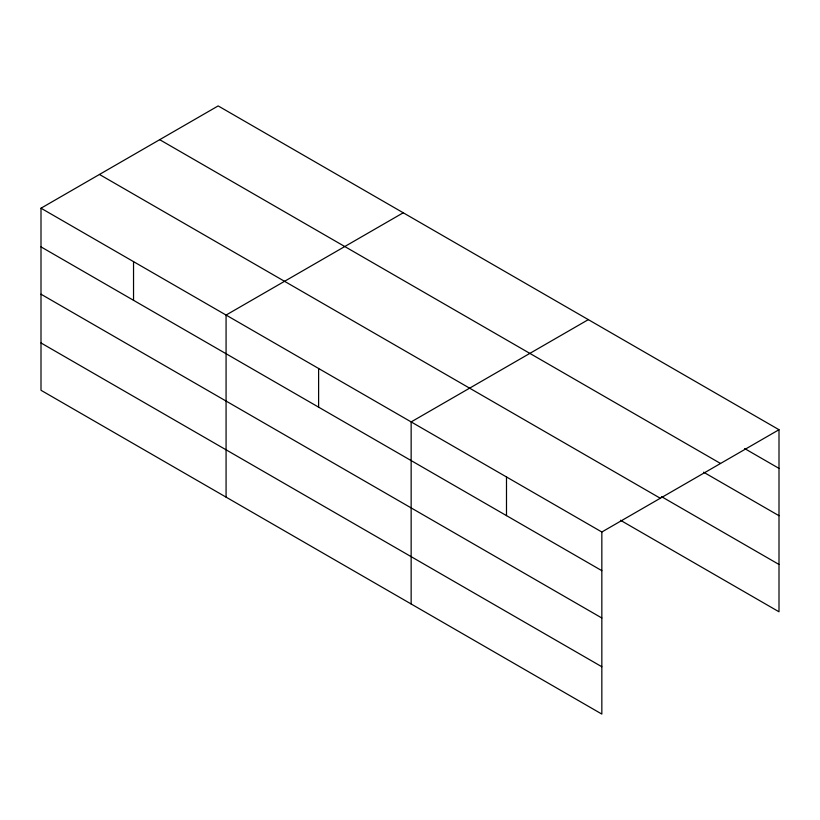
<?xml version="1.0" encoding="UTF-8"?>
<svg xmlns="http://www.w3.org/2000/svg" width="820" height="820" viewBox="0 0 820 820"><rect width="100%" height="100%" fill="white"/><g stroke="black" fill="none" stroke-linecap="round" stroke-linejoin="round"><path stroke-width="1.23" d="M601.839 618.003L601.839 532.006L41 208.208L41 390.279L601.839 714.076L601.839 618.003L41 294.206M620.463 520.259L779 611.792L779 429.721L218.161 105.923L41 208.208M403.235 212.78L226.074 315.064L226.074 497.125M588.319 319.636L411.148 421.921L411.148 603.981M601.839 532.006L779 429.721M744.632 448.56L779 468.394M159.695 139.677L720.534 463.474M703.611 472.197L779 515.718M661.484 496.623L779 564.467M99.466 174.455L660.305 498.252M41 246.881L601.839 570.679M41 342.955L601.839 666.752M506.493 476.963L506.493 515.636M318.611 368.487L318.611 407.161M133.537 261.641L133.537 300.315"/></g></svg>
